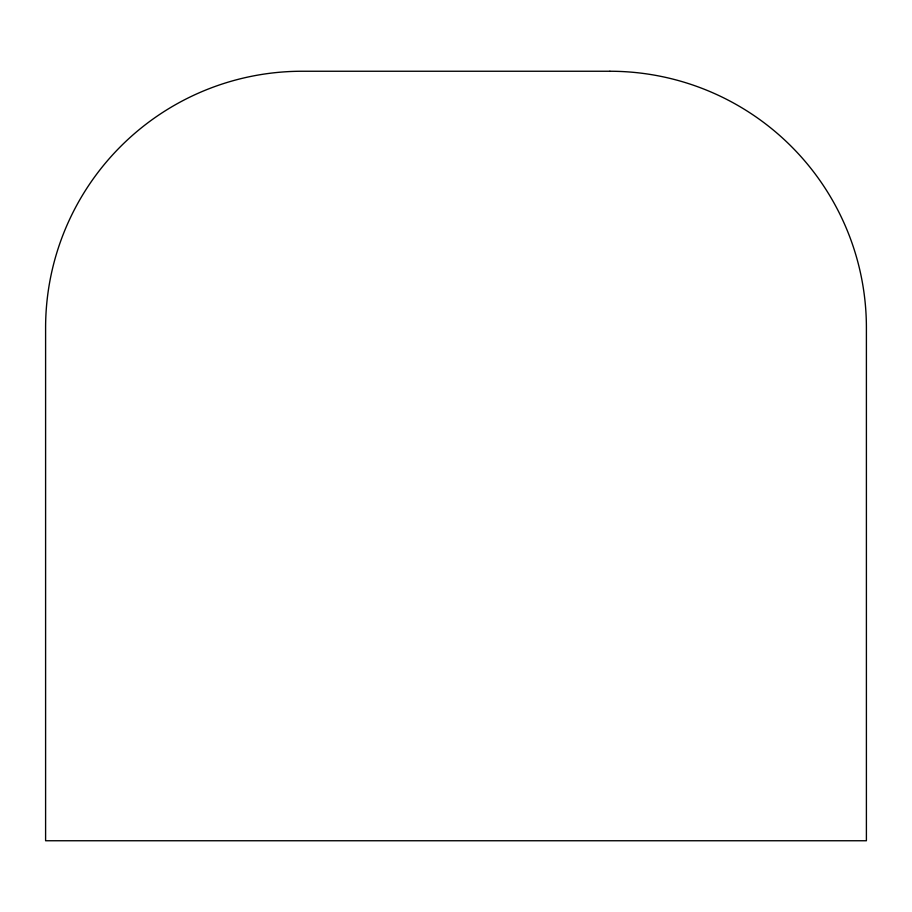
<?xml version="1.0" encoding="UTF-8"?>
<svg xmlns="http://www.w3.org/2000/svg" width="912" height="912" viewBox="0 0 912 912"><rect width="100%" height="100%" fill="white"/><g stroke="black" fill="none" stroke-linecap="round" stroke-linejoin="round"><path stroke-width="1.37" d="M609.9 71.25L302.1 71.25A256.5 256.5 0 0 0 45.6 327.75L45.6 840.75L866.4 840.75L866.4 327.75A256.5 256.5 0 0 0 609.9 71.25"/></g></svg>
